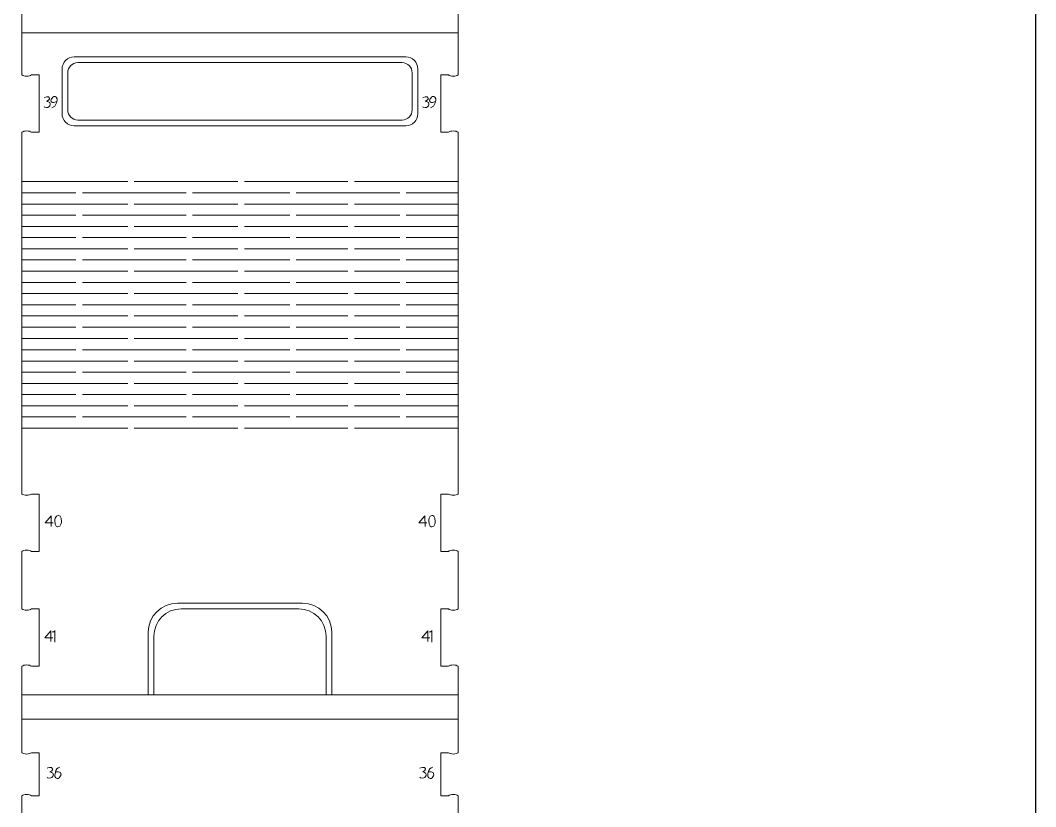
# Model space of a CAD drawing. Header units: centimetres. Extents: x -25 to 25, y -32.5 to 32.5.
# Drawn here: x 7.13 to 25, y -4.55 to 9.29 of the extents above; entities that cross this region are included whole.
import ezdxf

# ---------------------------------------------------------------- set-up
doc = ezdxf.new("R2010")
doc.units = ezdxf.units.CM
doc.header["$MEASUREMENT"] = 0
doc.layers.add('Capa 1', color=7, linetype='Continuous')

msp = doc.modelspace()

# ---------------------------------------------------------------- linework, layer by layer
at = {"layer": 'Capa 1', "color": 254}
msp.add_lwpolyline([(-25, -32.5), (25, -32.5), (25, 32.5), (-25, 32.5), (-25, -32.5)], close=True, dxfattribs=at)
at = {"layer": 'Capa 1', "color": 250, "lineweight": 20}
for points, knots in [([(14.83647, 9.82238), (14.83647, 9.82238), (14.83647, 9.07066), (14.83647, 9.07066), (14.83647, 9.07066), (14.83647, 9.07066), (7.16047, 9.07066), (7.16047, 9.07066), (7.16047, 9.07066), (7.16047, 9.07066), (7.16047, 9.82238), (7.16047, 9.82238)], [0, 0, 0, 0, 0.25, 0.25, 0.25, 0.25, 0.5, 0.5, 0.5, 0.5, 1, 1, 1, 1]), ([(8.14709, 7.53388), (8.14709, 7.53388), (13.84986, 7.53388), (13.84986, 7.53388), (13.84986, 7.53388), (13.9481, 7.53388), (14.02847, 7.61425), (14.02847, 7.7125), (14.02847, 7.7125), (14.02847, 7.7125), (14.02847, 8.36526), (14.02847, 8.36526), (14.02847, 8.36526), (14.02847, 8.4635), (13.9481, 8.54388), (13.84986, 8.54388), (13.84986, 8.54388), (13.84986, 8.54388), (8.14709, 8.54388), (8.14709, 8.54388), (8.14709, 8.54388), (8.04885, 8.54388), (7.96847, 8.4635), (7.96847, 8.36526), (7.96847, 8.36526), (7.96847, 8.36526), (7.96847, 7.7125), (7.96847, 7.7125), (7.96847, 7.7125), (7.96847, 7.61425), (8.04885, 7.53388), (8.14709, 7.53388)], [0, 0, 0, 0, 0.11111111, 0.11111111, 0.11111111, 0.11111111, 0.22222222, 0.22222222, 0.22222222, 0.22222222, 0.33333333, 0.33333333, 0.33333333, 0.33333333, 0.44444444, 0.44444444, 0.44444444, 0.44444444, 0.55555556, 0.55555556, 0.55555556, 0.55555556, 0.66666667, 0.66666667, 0.66666667, 0.66666667, 0.77777778, 0.77777778, 0.77777778, 0.77777778, 1, 1, 1, 1]), ([(7.3306, 7.31906), (7.3306, 7.31906), (7.46347, 7.31906), (7.46347, 7.31906), (7.46347, 7.31906), (7.46347, 7.31906), (7.46347, 8.32906), (7.46347, 8.32906), (7.46347, 8.32906), (7.46347, 8.32906), (7.3306, 8.32906), (7.3306, 8.32906)], [0, 0, 0, 0, 0.25, 0.25, 0.25, 0.25, 0.5, 0.5, 0.5, 0.5, 1, 1, 1, 1]), ([(14.66635, 8.32906), (14.66635, 8.32906), (14.53347, 8.32906), (14.53347, 8.32906), (14.53347, 8.32906), (14.53347, 8.32906), (14.53347, 7.31906), (14.53347, 7.31906), (14.53347, 7.31906), (14.53347, 7.31906), (14.66635, 7.31906), (14.66635, 7.31906)], [0, 0, 0, 0, 0.25, 0.25, 0.25, 0.25, 0.5, 0.5, 0.5, 0.5, 1, 1, 1, 1]), ([(7.16047, 0.95512), (7.16047, 0.95512), (7.16047, 2.1131), (7.16047, 2.1131), (7.16047, 2.1131), (7.16047, 2.1131), (7.16047, 7.31906), (7.16047, 7.31906)], [0, 0, 0, 0, 0.33333333, 0.33333333, 0.33333333, 0.33333333, 1, 1, 1, 1]), ([(14.83647, 7.31906), (14.83647, 7.31906), (14.83647, 2.1131), (14.83647, 2.1131), (14.83647, 2.1131), (14.83647, 2.1131), (14.83647, 0.95512), (14.83647, 0.95512)], [0, 0, 0, 0, 0.33333333, 0.33333333, 0.33333333, 0.33333333, 1, 1, 1, 1]), ([(7.3306, -0.05488), (7.3306, -0.05488), (7.46347, -0.05488), (7.46347, -0.05488), (7.46347, -0.05488), (7.46347, -0.05488), (7.46347, 0.95512), (7.46347, 0.95512), (7.46347, 0.95512), (7.46347, 0.95512), (7.3306, 0.95512), (7.3306, 0.95512)], [0, 0, 0, 0, 0.25, 0.25, 0.25, 0.25, 0.5, 0.5, 0.5, 0.5, 1, 1, 1, 1]), ([(14.66635, 0.95512), (14.66635, 0.95512), (14.53347, 0.95512), (14.53347, 0.95512), (14.53347, 0.95512), (14.53347, 0.95512), (14.53347, -0.05488), (14.53347, -0.05488), (14.53347, -0.05488), (14.53347, -0.05488), (14.66635, -0.05488), (14.66635, -0.05488)], [0, 0, 0, 0, 0.25, 0.25, 0.25, 0.25, 0.5, 0.5, 0.5, 0.5, 1, 1, 1, 1]), ([(7.3306, -2.07488), (7.3306, -2.07488), (7.46347, -2.07488), (7.46347, -2.07488), (7.46347, -2.07488), (7.46347, -2.07488), (7.46347, -1.06488), (7.46347, -1.06488), (7.46347, -1.06488), (7.46347, -1.06488), (7.3306, -1.06488), (7.3306, -1.06488)], [0, 0, 0, 0, 0.25, 0.25, 0.25, 0.25, 0.5, 0.5, 0.5, 0.5, 1, 1, 1, 1]), ([(9.48347, -2.57988), (9.48347, -2.57988), (9.48347, -1.54658), (9.48347, -1.54658), (9.48347, -1.54658), (9.48347, -1.28163), (9.70023, -1.06488), (9.96517, -1.06488), (9.96517, -1.06488), (9.96517, -1.06488), (12.03177, -1.06488), (12.03177, -1.06488), (12.03177, -1.06488), (12.29672, -1.06488), (12.51347, -1.28163), (12.51347, -1.54658), (12.51347, -1.54658), (12.51347, -1.54658), (12.51347, -2.57988), (12.51347, -2.57988)], [0, 0, 0, 0, 0.16666667, 0.16666667, 0.16666667, 0.16666667, 0.33333333, 0.33333333, 0.33333333, 0.33333333, 0.5, 0.5, 0.5, 0.5, 0.66666667, 0.66666667, 0.66666667, 0.66666667, 1, 1, 1, 1]), ([(14.66635, -1.06488), (14.66635, -1.06488), (14.53347, -1.06488), (14.53347, -1.06488), (14.53347, -1.06488), (14.53347, -1.06488), (14.53347, -2.07488), (14.53347, -2.07488), (14.53347, -2.07488), (14.53347, -2.07488), (14.66635, -2.07488), (14.66635, -2.07488)], [0, 0, 0, 0, 0.25, 0.25, 0.25, 0.25, 0.5, 0.5, 0.5, 0.5, 1, 1, 1, 1]), ([(14.83647, -2.07488), (14.83647, -2.07488), (14.83647, -2.57988), (14.83647, -2.57988), (14.83647, -2.57988), (14.83647, -2.57988), (7.16047, -2.57988), (7.16047, -2.57988), (7.16047, -2.57988), (7.16047, -2.57988), (7.16047, -2.07488), (7.16047, -2.07488)], [0, 0, 0, 0, 0.25, 0.25, 0.25, 0.25, 0.5, 0.5, 0.5, 0.5, 1, 1, 1, 1]), ([(7.3306, -4.35318), (7.3306, -4.35318), (7.46347, -4.35318), (7.46347, -4.35318), (7.46347, -4.35318), (7.46347, -4.35318), (7.46347, -3.59568), (7.46347, -3.59568), (7.46347, -3.59568), (7.46347, -3.59568), (7.3306, -3.59568), (7.3306, -3.59568)], [0, 0, 0, 0, 0.25, 0.25, 0.25, 0.25, 0.5, 0.5, 0.5, 0.5, 1, 1, 1, 1]), ([(14.66635, -3.59568), (14.66635, -3.59568), (14.53347, -3.59568), (14.53347, -3.59568), (14.53347, -3.59568), (14.53347, -3.59568), (14.53347, -4.35318), (14.53347, -4.35318), (14.53347, -4.35318), (14.53347, -4.35318), (14.66635, -4.35318), (14.66635, -4.35318)], [0, 0, 0, 0, 0.25, 0.25, 0.25, 0.25, 0.5, 0.5, 0.5, 0.5, 1, 1, 1, 1]), ([(14.83647, -4.35318), (14.83647, -5.24684), (14.83647, -4.57063), (14.83647, -5.36318), (14.83647, -5.36318), (14.83647, -5.36318), (7.16047, -5.36318), (7.16047, -5.36318), (7.16047, -5.36318), (7.16047, -4.57063), (7.16047, -5.24684), (7.16047, -4.35318)], [0, 0, 0, 0, 0.25, 0.25, 0.25, 0.25, 0.5, 0.5, 0.5, 0.5, 1, 1, 1, 1])]:
    msp.add_open_spline(points, degree=3, knots=knots, dxfattribs=at)
for points in [[(7.16047, 8.32906), (7.16047, 8.32906), (7.16047, 9.07066), (7.16047, 9.07066)], [(14.83647, 9.07066), (14.83647, 9.07066), (14.83647, 8.32906), (14.83647, 8.32906)], [(7.16047, -1.06488), (7.16047, -1.06488), (7.16047, -0.05488), (7.16047, -0.05488)], [(14.83647, -0.05488), (14.83647, -0.05488), (14.83647, -1.06488), (14.83647, -1.06488)], [(7.16047, -3.59568), (7.16047, -3.59568), (7.16047, -2.57988), (7.16047, -2.57988)], [(14.83647, -2.57988), (14.83647, -2.57988), (14.83647, -3.59568), (14.83647, -3.59568)]]:
    msp.add_open_spline(points, degree=3, dxfattribs=at)
at = {"layer": 'Capa 1', "color": 240, "lineweight": 20}
for points, knots in [([(8.08182, 7.43288), (8.08182, 7.43288), (13.91513, 7.43288), (13.91513, 7.43288), (13.91513, 7.43288), (14.03303, 7.43288), (14.12947, 7.52932), (14.12947, 7.64722), (14.12947, 7.64722), (14.12947, 7.64722), (14.12947, 8.43054), (14.12947, 8.43054), (14.12947, 8.43054), (14.12947, 8.54843), (14.03303, 8.64488), (13.91513, 8.64488), (13.91513, 8.64488), (13.91513, 8.64488), (8.08182, 8.64488), (8.08182, 8.64488), (8.08182, 8.64488), (7.96392, 8.64488), (7.86747, 8.54843), (7.86747, 8.43054), (7.86747, 8.43054), (7.86747, 8.43054), (7.86747, 7.64722), (7.86747, 7.64722), (7.86747, 7.64722), (7.86747, 7.52932), (7.96392, 7.43288), (8.08182, 7.43288)], [0, 0, 0, 0, 0.11111111, 0.11111111, 0.11111111, 0.11111111, 0.22222222, 0.22222222, 0.22222222, 0.22222222, 0.33333333, 0.33333333, 0.33333333, 0.33333333, 0.44444444, 0.44444444, 0.44444444, 0.44444444, 0.55555556, 0.55555556, 0.55555556, 0.55555556, 0.66666667, 0.66666667, 0.66666667, 0.66666667, 0.77777778, 0.77777778, 0.77777778, 0.77777778, 1, 1, 1, 1]), ([(9.38247, -2.57988), (9.38247, -2.57988), (9.38247, -1.4777), (9.38247, -1.4777), (9.38247, -1.4777), (9.38247, -1.19509), (9.61368, -0.96388), (9.89629, -0.96388), (9.89629, -0.96388), (9.89629, -0.96388), (12.10066, -0.96388), (12.10066, -0.96388), (12.10066, -0.96388), (12.38327, -0.96388), (12.61447, -1.19509), (12.61447, -1.4777), (12.61447, -1.4777), (12.61447, -1.4777), (12.61447, -2.57988), (12.61447, -2.57988)], [0, 0, 0, 0, 0.16666667, 0.16666667, 0.16666667, 0.16666667, 0.33333333, 0.33333333, 0.33333333, 0.33333333, 0.5, 0.5, 0.5, 0.5, 0.66666667, 0.66666667, 0.66666667, 0.66666667, 1, 1, 1, 1])]:
    msp.add_open_spline(points, degree=3, knots=knots, dxfattribs=at)
at = {"layer": 'Capa 1', "color": 250, "lineweight": 18}
for points in [[(7.3306, 8.32906), (7.31264, 8.31507), (7.28125, 8.3058), (7.24554, 8.3058), (7.24554, 8.3058), (7.20982, 8.3058), (7.17843, 8.31507), (7.16047, 8.32906)], [(14.83647, 8.32906), (14.81852, 8.31507), (14.78713, 8.3058), (14.75141, 8.3058), (14.75141, 8.3058), (14.7157, 8.3058), (14.68431, 8.31507), (14.66635, 8.32906)], [(7.3306, 7.31906), (7.31264, 7.33305), (7.28125, 7.34232), (7.24554, 7.34232), (7.24554, 7.34232), (7.20982, 7.34232), (7.17843, 7.33305), (7.16047, 7.31906)], [(14.83647, 7.31906), (14.81852, 7.33305), (14.78713, 7.34232), (14.75141, 7.34232), (14.75141, 7.34232), (14.7157, 7.34232), (14.68431, 7.33305), (14.66635, 7.31906)], [(7.3306, 0.95512), (7.31264, 0.94113), (7.28125, 0.93186), (7.24554, 0.93186), (7.24554, 0.93186), (7.20982, 0.93186), (7.17843, 0.94113), (7.16047, 0.95512)], [(14.83647, 0.95512), (14.81852, 0.94113), (14.78713, 0.93186), (14.75141, 0.93186), (14.75141, 0.93186), (14.7157, 0.93186), (14.68431, 0.94113), (14.66635, 0.95512)], [(7.3306, -0.05488), (7.31264, -0.04089), (7.28125, -0.03162), (7.24554, -0.03162), (7.24554, -0.03162), (7.20982, -0.03162), (7.17843, -0.04089), (7.16047, -0.05488)], [(14.83647, -0.05488), (14.81852, -0.04089), (14.78713, -0.03162), (14.75141, -0.03162), (14.75141, -0.03162), (14.7157, -0.03162), (14.68431, -0.04089), (14.66635, -0.05488)], [(7.3306, -1.06488), (7.31264, -1.07887), (7.28125, -1.08814), (7.24554, -1.08814), (7.24554, -1.08814), (7.20982, -1.08814), (7.17843, -1.07887), (7.16047, -1.06488)], [(14.83647, -1.06488), (14.81852, -1.07887), (14.78713, -1.08814), (14.75141, -1.08814), (14.75141, -1.08814), (14.7157, -1.08814), (14.68431, -1.07887), (14.66635, -1.06488)], [(7.3306, -2.07488), (7.31264, -2.06089), (7.28125, -2.05162), (7.24554, -2.05162), (7.24554, -2.05162), (7.20982, -2.05162), (7.17843, -2.06089), (7.16047, -2.07488)], [(14.83647, -2.07488), (14.81852, -2.06089), (14.78713, -2.05162), (14.75141, -2.05162), (14.75141, -2.05162), (14.7157, -2.05162), (14.68431, -2.06089), (14.66635, -2.07488)], [(7.16047, -3.59568), (7.17843, -3.60966), (7.20982, -3.61894), (7.24554, -3.61894), (7.24554, -3.61894), (7.28125, -3.61894), (7.31264, -3.60966), (7.3306, -3.59568)], [(14.66635, -3.59568), (14.68431, -3.60966), (14.7157, -3.61894), (14.75141, -3.61894), (14.75141, -3.61894), (14.78713, -3.61894), (14.81852, -3.60966), (14.83647, -3.59568)], [(7.16047, -4.35318), (7.17843, -4.33919), (7.20982, -4.32992), (7.24554, -4.32992), (7.24554, -4.32992), (7.28125, -4.32992), (7.31264, -4.33919), (7.3306, -4.35318)], [(14.66635, -4.35318), (14.68431, -4.33919), (14.7157, -4.32992), (14.75141, -4.32992), (14.75141, -4.32992), (14.78713, -4.32992), (14.81852, -4.33919), (14.83647, -4.35318)]]:
    msp.add_open_spline(points, degree=3, knots=[0, 0, 0, 0, 0.33333333, 0.33333333, 0.33333333, 0.33333333, 1, 1, 1, 1], dxfattribs=at)
at = {"layer": 'Capa 1', "color": 22, "lineweight": 5}
for points, knots in [([(7.55078, 7.76969), (7.55078, 7.76969), (7.55801, 7.75121), (7.59406, 7.75241), (7.59406, 7.75241), (7.61277, 7.75303), (7.62617, 7.75972), (7.63589, 7.76737), (7.63589, 7.76737), (7.65959, 7.78607), (7.66081, 7.81511), (7.66081, 7.81511), (7.66081, 7.81511), (7.65959, 7.85682), (7.59837, 7.86486), (7.59837, 7.86486), (7.59837, 7.86486), (7.65833, 7.88715), (7.64596, 7.91928), (7.64596, 7.91928), (7.64596, 7.91928), (7.63732, 7.96871), (7.55078, 7.92672), (7.55078, 7.92672)], [0, 0, 0, 0, 0.14285714, 0.14285714, 0.14285714, 0.14285714, 0.28571429, 0.28571429, 0.28571429, 0.28571429, 0.42857143, 0.42857143, 0.42857143, 0.42857143, 0.57142857, 0.57142857, 0.57142857, 0.57142857, 0.71428571, 0.71428571, 0.71428571, 0.71428571, 1, 1, 1, 1]), ([(7.77826, 7.86375), (7.77826, 7.86375), (7.66359, 7.79896), (7.67181, 7.88742), (7.67181, 7.88742), (7.67181, 7.88742), (7.73149, 8.00705), (7.78314, 7.90934), (7.78314, 7.90934), (7.78314, 7.90934), (7.78267, 7.76421), (7.68807, 7.74796)], [0, 0, 0, 0, 0.25, 0.25, 0.25, 0.25, 0.5, 0.5, 0.5, 0.5, 1, 1, 1, 1]), ([(14.2138, 7.76969), (14.2138, 7.76969), (14.22103, 7.75121), (14.25708, 7.75241), (14.25708, 7.75241), (14.27579, 7.75303), (14.28919, 7.75972), (14.29891, 7.76737), (14.29891, 7.76737), (14.32261, 7.78607), (14.32383, 7.81511), (14.32383, 7.81511), (14.32383, 7.81511), (14.32261, 7.85682), (14.26139, 7.86486), (14.26139, 7.86486), (14.26139, 7.86486), (14.32135, 7.88715), (14.30898, 7.91928), (14.30898, 7.91928), (14.30898, 7.91928), (14.30034, 7.96871), (14.2138, 7.92672), (14.2138, 7.92672)], [0, 0, 0, 0, 0.14285714, 0.14285714, 0.14285714, 0.14285714, 0.28571429, 0.28571429, 0.28571429, 0.28571429, 0.42857143, 0.42857143, 0.42857143, 0.42857143, 0.57142857, 0.57142857, 0.57142857, 0.57142857, 0.71428571, 0.71428571, 0.71428571, 0.71428571, 1, 1, 1, 1]), ([(14.44128, 7.86375), (14.44128, 7.86375), (14.32661, 7.79896), (14.33483, 7.88742), (14.33483, 7.88742), (14.33483, 7.88742), (14.39451, 8.00705), (14.44616, 7.90934), (14.44616, 7.90934), (14.44616, 7.90934), (14.44569, 7.76421), (14.35109, 7.74796)], [0, 0, 0, 0, 0.25, 0.25, 0.25, 0.25, 0.5, 0.5, 0.5, 0.5, 1, 1, 1, 1]), ([(7.71028, 0.44758), (7.71028, 0.44758), (7.57062, 0.44758), (7.57062, 0.44758), (7.57062, 0.44758), (7.57062, 0.44758), (7.67567, 0.57119), (7.67567, 0.57119), (7.67567, 0.57119), (7.67567, 0.57119), (7.67688, 0.38328), (7.67688, 0.38328)], [0, 0, 0, 0, 0.25, 0.25, 0.25, 0.25, 0.5, 0.5, 0.5, 0.5, 1, 1, 1, 1]), ([(7.79533, 0.37936), (7.79533, 0.37936), (7.73571, 0.37167), (7.74172, 0.48857), (7.74172, 0.48857), (7.74172, 0.48857), (7.74172, 0.57763), (7.80265, 0.57533)], [0, 0, 0, 0, 0.33333333, 0.33333333, 0.33333333, 0.33333333, 1, 1, 1, 1]), ([(7.80265, 0.57514), (7.80265, 0.57514), (7.86232, 0.58279), (7.85633, 0.46595), (7.85633, 0.46595), (7.85633, 0.46595), (7.85629, 0.3769), (7.79533, 0.37914)], [0, 0, 0, 0, 0.33333333, 0.33333333, 0.33333333, 0.33333333, 1, 1, 1, 1]), ([(14.28802, 0.44758), (14.28802, 0.44758), (14.14836, 0.44758), (14.14836, 0.44758), (14.14836, 0.44758), (14.14836, 0.44758), (14.25341, 0.57119), (14.25341, 0.57119), (14.25341, 0.57119), (14.25341, 0.57119), (14.25462, 0.38328), (14.25462, 0.38328)], [0, 0, 0, 0, 0.25, 0.25, 0.25, 0.25, 0.5, 0.5, 0.5, 0.5, 1, 1, 1, 1]), ([(14.37307, 0.37936), (14.37307, 0.37936), (14.31345, 0.37167), (14.31946, 0.48857), (14.31946, 0.48857), (14.31946, 0.48857), (14.31946, 0.57763), (14.38039, 0.57533)], [0, 0, 0, 0, 0.33333333, 0.33333333, 0.33333333, 0.33333333, 1, 1, 1, 1]), ([(14.38039, 0.57514), (14.38039, 0.57514), (14.44006, 0.58279), (14.43407, 0.46595), (14.43407, 0.46595), (14.43407, 0.46595), (14.43403, 0.3769), (14.37307, 0.37914)], [0, 0, 0, 0, 0.33333333, 0.33333333, 0.33333333, 0.33333333, 1, 1, 1, 1]), ([(7.70487, -1.57771), (7.70487, -1.57771), (7.56521, -1.57771), (7.56521, -1.57771), (7.56521, -1.57771), (7.56521, -1.57771), (7.67026, -1.4541), (7.67026, -1.4541), (7.67026, -1.4541), (7.67026, -1.4541), (7.67147, -1.64201), (7.67147, -1.64201)], [0, 0, 0, 0, 0.25, 0.25, 0.25, 0.25, 0.5, 0.5, 0.5, 0.5, 1, 1, 1, 1]), ([(14.33712, -1.57771), (14.33712, -1.57771), (14.19746, -1.57771), (14.19746, -1.57771), (14.19746, -1.57771), (14.19746, -1.57771), (14.30251, -1.4541), (14.30251, -1.4541), (14.30251, -1.4541), (14.30251, -1.4541), (14.30372, -1.64201), (14.30372, -1.64201)], [0, 0, 0, 0, 0.25, 0.25, 0.25, 0.25, 0.5, 0.5, 0.5, 0.5, 1, 1, 1, 1]), ([(7.60469, -4.0274), (7.60469, -4.0274), (7.61192, -4.04588), (7.64797, -4.04468), (7.64797, -4.04468), (7.66668, -4.04406), (7.68008, -4.03737), (7.6898, -4.02972), (7.6898, -4.02972), (7.7135, -4.01102), (7.71472, -3.98198), (7.71472, -3.98198), (7.71472, -3.98198), (7.7135, -3.94027), (7.65228, -3.93223), (7.65228, -3.93223), (7.65228, -3.93223), (7.71224, -3.90994), (7.69987, -3.87781), (7.69987, -3.87781), (7.69987, -3.87781), (7.69123, -3.82838), (7.60469, -3.87037), (7.60469, -3.87037)], [0, 0, 0, 0, 0.14285714, 0.14285714, 0.14285714, 0.14285714, 0.28571429, 0.28571429, 0.28571429, 0.28571429, 0.42857143, 0.42857143, 0.42857143, 0.42857143, 0.57142857, 0.57142857, 0.57142857, 0.57142857, 0.71428571, 0.71428571, 0.71428571, 0.71428571, 1, 1, 1, 1]), ([(7.75195, -3.93912), (7.75195, -3.93912), (7.85579, -3.89857), (7.85084, -3.98723), (7.85084, -3.98723), (7.85084, -3.98723), (7.79565, -4.109), (7.74039, -4.01331), (7.74039, -4.01331), (7.74039, -4.01331), (7.73545, -3.86824), (7.82936, -3.84848)], [0, 0, 0, 0, 0.25, 0.25, 0.25, 0.25, 0.5, 0.5, 0.5, 0.5, 1, 1, 1, 1]), ([(14.16591, -4.0274), (14.16591, -4.0274), (14.17314, -4.04588), (14.20919, -4.04468), (14.20919, -4.04468), (14.2279, -4.04406), (14.2413, -4.03737), (14.25102, -4.02972), (14.25102, -4.02972), (14.27472, -4.01102), (14.27594, -3.98198), (14.27594, -3.98198), (14.27594, -3.98198), (14.27472, -3.94027), (14.2135, -3.93223), (14.2135, -3.93223), (14.2135, -3.93223), (14.27346, -3.90994), (14.26109, -3.87781), (14.26109, -3.87781), (14.26109, -3.87781), (14.25245, -3.82838), (14.16591, -3.87037), (14.16591, -3.87037)], [0, 0, 0, 0, 0.14285714, 0.14285714, 0.14285714, 0.14285714, 0.28571429, 0.28571429, 0.28571429, 0.28571429, 0.42857143, 0.42857143, 0.42857143, 0.42857143, 0.57142857, 0.57142857, 0.57142857, 0.57142857, 0.71428571, 0.71428571, 0.71428571, 0.71428571, 1, 1, 1, 1]), ([(14.31317, -3.93912), (14.31317, -3.93912), (14.41701, -3.89857), (14.41206, -3.98723), (14.41206, -3.98723), (14.41206, -3.98723), (14.35687, -4.109), (14.30161, -4.01331), (14.30161, -4.01331), (14.30161, -4.01331), (14.29667, -3.86824), (14.39058, -3.84848)], [0, 0, 0, 0, 0.25, 0.25, 0.25, 0.25, 0.5, 0.5, 0.5, 0.5, 1, 1, 1, 1])]:
    msp.add_open_spline(points, degree=3, knots=knots, dxfattribs=at)
at = {"layer": 'Capa 1', "color": 250, "lineweight": 9}
for points in [[(7.16051, 6.45041), (7.16051, 6.45041), (9.02399, 6.45041), (9.02399, 6.45041)], [(9.13793, 6.45041), (9.13793, 6.45041), (10.96147, 6.45041), (10.96147, 6.45041)], [(11.07545, 6.45041), (11.07545, 6.45041), (12.89896, 6.45041), (12.89896, 6.45041)], [(13.01294, 6.45041), (13.01294, 6.45041), (14.83648, 6.45041), (14.83648, 6.45041)], [(7.16047, 6.25347), (7.16047, 6.25347), (8.11219, 6.25347), (8.11219, 6.25347)], [(8.22617, 6.25347), (8.22617, 6.25347), (10.04972, 6.25347), (10.04972, 6.25347)], [(10.16367, 6.25347), (10.16367, 6.25347), (11.87322, 6.25347), (11.87322, 6.25347)], [(11.98721, 6.25347), (11.98721, 6.25347), (13.81075, 6.25347), (13.81075, 6.25347)], [(13.92471, 6.25347), (13.92471, 6.25347), (14.83648, 6.25347), (14.83648, 6.25347)], [(7.16051, 6.05652), (7.16051, 6.05652), (9.02399, 6.05652), (9.02399, 6.05652)], [(9.13793, 6.05652), (9.13793, 6.05652), (10.96147, 6.05652), (10.96147, 6.05652)], [(11.07545, 6.05652), (11.07545, 6.05652), (12.89896, 6.05652), (12.89896, 6.05652)], [(13.01294, 6.05652), (13.01294, 6.05652), (14.83648, 6.05652), (14.83648, 6.05652)], [(7.16047, 5.85965), (7.16047, 5.85965), (8.11219, 5.85965), (8.11219, 5.85965)], [(8.22617, 5.85965), (8.22617, 5.85965), (10.04972, 5.85965), (10.04972, 5.85965)], [(10.16367, 5.85965), (10.16367, 5.85965), (11.87322, 5.85965), (11.87322, 5.85965)], [(11.98721, 5.85965), (11.98721, 5.85965), (13.81075, 5.85965), (13.81075, 5.85965)], [(13.92471, 5.85965), (13.92471, 5.85965), (14.83648, 5.85965), (14.83648, 5.85965)], [(7.16051, 5.66271), (7.16051, 5.66271), (9.02399, 5.66271), (9.02399, 5.66271)], [(9.13793, 5.66271), (9.13793, 5.66271), (10.96147, 5.66271), (10.96147, 5.66271)], [(11.07545, 5.66271), (11.07545, 5.66271), (12.89896, 5.66271), (12.89896, 5.66271)], [(13.01294, 5.66271), (13.01294, 5.66271), (14.83648, 5.66271), (14.83648, 5.66271)], [(7.16047, 5.46577), (7.16047, 5.46577), (8.11219, 5.46577), (8.11219, 5.46577)], [(8.22617, 5.46577), (8.22617, 5.46577), (10.04972, 5.46577), (10.04972, 5.46577)], [(10.16367, 5.46577), (10.16367, 5.46577), (11.87322, 5.46577), (11.87322, 5.46577)], [(11.98721, 5.46577), (11.98721, 5.46577), (13.81075, 5.46577), (13.81075, 5.46577)], [(13.92471, 5.46577), (13.92471, 5.46577), (14.83648, 5.46577), (14.83648, 5.46577)], [(7.16051, 5.26889), (7.16051, 5.26889), (9.02399, 5.26889), (9.02399, 5.26889)], [(9.13793, 5.26889), (9.13793, 5.26889), (10.96147, 5.26889), (10.96147, 5.26889)], [(11.07545, 5.26889), (11.07545, 5.26889), (12.89896, 5.26889), (12.89896, 5.26889)], [(13.01294, 5.26889), (13.01294, 5.26889), (14.83648, 5.26889), (14.83648, 5.26889)], [(7.16047, 5.07195), (7.16047, 5.07195), (8.11219, 5.07195), (8.11219, 5.07195)], [(8.22617, 5.07195), (8.22617, 5.07195), (10.04972, 5.07195), (10.04972, 5.07195)], [(10.16367, 5.07195), (10.16367, 5.07195), (11.87322, 5.07195), (11.87322, 5.07195)], [(11.98721, 5.07195), (11.98721, 5.07195), (13.81075, 5.07195), (13.81075, 5.07195)], [(13.92471, 5.07195), (13.92471, 5.07195), (14.83648, 5.07195), (14.83648, 5.07195)], [(7.16051, 4.87501), (7.16051, 4.87501), (9.02399, 4.87501), (9.02399, 4.87501)], [(9.13793, 4.87501), (9.13793, 4.87501), (10.96147, 4.87501), (10.96147, 4.87501)], [(11.07545, 4.87501), (11.07545, 4.87501), (12.89896, 4.87501), (12.89896, 4.87501)], [(13.01294, 4.87501), (13.01294, 4.87501), (14.83648, 4.87501), (14.83648, 4.87501)], [(7.16047, 4.6781), (7.16047, 4.6781), (8.11219, 4.6781), (8.11219, 4.6781)], [(8.22617, 4.6781), (8.22617, 4.6781), (10.04972, 4.6781), (10.04972, 4.6781)], [(10.16367, 4.6781), (10.16367, 4.6781), (11.87322, 4.6781), (11.87322, 4.6781)], [(11.98721, 4.6781), (11.98721, 4.6781), (13.81075, 4.6781), (13.81075, 4.6781)], [(13.92471, 4.6781), (13.92471, 4.6781), (14.83648, 4.6781), (14.83648, 4.6781)], [(7.16051, 4.48119), (7.16051, 4.48119), (9.02399, 4.48119), (9.02399, 4.48119)], [(9.13793, 4.48119), (9.13793, 4.48119), (10.96147, 4.48119), (10.96147, 4.48119)], [(11.07545, 4.48119), (11.07545, 4.48119), (12.89896, 4.48119), (12.89896, 4.48119)], [(13.01294, 4.48119), (13.01294, 4.48119), (14.83648, 4.48119), (14.83648, 4.48119)], [(7.16047, 4.28425), (7.16047, 4.28425), (8.11219, 4.28425), (8.11219, 4.28425)], [(8.22617, 4.28425), (8.22617, 4.28425), (10.04972, 4.28425), (10.04972, 4.28425)], [(10.16367, 4.28425), (10.16367, 4.28425), (11.87322, 4.28425), (11.87322, 4.28425)], [(11.98721, 4.28425), (11.98721, 4.28425), (13.81075, 4.28425), (13.81075, 4.28425)], [(13.92471, 4.28425), (13.92471, 4.28425), (14.83648, 4.28425), (14.83648, 4.28425)], [(7.16051, 4.08734), (7.16051, 4.08734), (9.02399, 4.08734), (9.02399, 4.08734)], [(9.13793, 4.08734), (9.13793, 4.08734), (10.96147, 4.08734), (10.96147, 4.08734)], [(11.07545, 4.08734), (11.07545, 4.08734), (12.89896, 4.08734), (12.89896, 4.08734)], [(13.01294, 4.08734), (13.01294, 4.08734), (14.83648, 4.08734), (14.83648, 4.08734)], [(7.16047, 3.89043), (7.16047, 3.89043), (8.11219, 3.89043), (8.11219, 3.89043)], [(8.22617, 3.89043), (8.22617, 3.89043), (10.04972, 3.89043), (10.04972, 3.89043)], [(10.16367, 3.89043), (10.16367, 3.89043), (11.87322, 3.89043), (11.87322, 3.89043)], [(11.98721, 3.89043), (11.98721, 3.89043), (13.81075, 3.89043), (13.81075, 3.89043)], [(13.92471, 3.89043), (13.92471, 3.89043), (14.83648, 3.89043), (14.83648, 3.89043)], [(7.16051, 3.69352), (7.16051, 3.69352), (9.02399, 3.69352), (9.02399, 3.69352)], [(9.13793, 3.69352), (9.13793, 3.69352), (10.96147, 3.69352), (10.96147, 3.69352)], [(11.07545, 3.69352), (11.07545, 3.69352), (12.89896, 3.69352), (12.89896, 3.69352)], [(13.01294, 3.69352), (13.01294, 3.69352), (14.83648, 3.69352), (14.83648, 3.69352)], [(7.16051, 3.49152), (7.16051, 3.49152), (8.11223, 3.49152), (8.11223, 3.49152)], [(8.22621, 3.49152), (8.22621, 3.49152), (10.04976, 3.49152), (10.04976, 3.49152)], [(10.16371, 3.49152), (10.16371, 3.49152), (11.87326, 3.49152), (11.87326, 3.49152)], [(11.98725, 3.49152), (11.98725, 3.49152), (13.81079, 3.49152), (13.81079, 3.49152)], [(13.92475, 3.49152), (13.92475, 3.49152), (14.83652, 3.49152), (14.83652, 3.49152)], [(7.16055, 3.29459), (7.16055, 3.29459), (9.02403, 3.29459), (9.02403, 3.29459)], [(9.13797, 3.29459), (9.13797, 3.29459), (10.96151, 3.29459), (10.96151, 3.29459)], [(11.07549, 3.29459), (11.07549, 3.29459), (12.899, 3.29459), (12.899, 3.29459)], [(13.01298, 3.29459), (13.01298, 3.29459), (14.83652, 3.29459), (14.83652, 3.29459)], [(7.16051, 3.09768), (7.16051, 3.09768), (8.11223, 3.09768), (8.11223, 3.09768)], [(8.22621, 3.09768), (8.22621, 3.09768), (10.04976, 3.09768), (10.04976, 3.09768)], [(10.16371, 3.09768), (10.16371, 3.09768), (11.87326, 3.09768), (11.87326, 3.09768)], [(11.98725, 3.09768), (11.98725, 3.09768), (13.81079, 3.09768), (13.81079, 3.09768)], [(13.92475, 3.09768), (13.92475, 3.09768), (14.83652, 3.09768), (14.83652, 3.09768)], [(7.16055, 2.90077), (7.16055, 2.90077), (9.02403, 2.90077), (9.02403, 2.90077)], [(9.13797, 2.90077), (9.13797, 2.90077), (10.96151, 2.90077), (10.96151, 2.90077)], [(11.07549, 2.90077), (11.07549, 2.90077), (12.899, 2.90077), (12.899, 2.90077)], [(13.01298, 2.90077), (13.01298, 2.90077), (14.83652, 2.90077), (14.83652, 2.90077)], [(7.16051, 2.70383), (7.16051, 2.70383), (8.11223, 2.70383), (8.11223, 2.70383)], [(8.22621, 2.70383), (8.22621, 2.70383), (10.04976, 2.70383), (10.04976, 2.70383)], [(10.16371, 2.70383), (10.16371, 2.70383), (11.87326, 2.70383), (11.87326, 2.70383)], [(11.98725, 2.70383), (11.98725, 2.70383), (13.81079, 2.70383), (13.81079, 2.70383)], [(13.92475, 2.70383), (13.92475, 2.70383), (14.83652, 2.70383), (14.83652, 2.70383)], [(7.16055, 2.50692), (7.16055, 2.50692), (9.02403, 2.50692), (9.02403, 2.50692)], [(9.13797, 2.50692), (9.13797, 2.50692), (10.96151, 2.50692), (10.96151, 2.50692)], [(11.07549, 2.50692), (11.07549, 2.50692), (12.899, 2.50692), (12.899, 2.50692)], [(13.01298, 2.50692), (13.01298, 2.50692), (14.83652, 2.50692), (14.83652, 2.50692)], [(7.16051, 2.31001), (7.16051, 2.31001), (8.11223, 2.31001), (8.11223, 2.31001)], [(8.22621, 2.31001), (8.22621, 2.31001), (10.04976, 2.31001), (10.04976, 2.31001)], [(10.16371, 2.31001), (10.16371, 2.31001), (11.87326, 2.31001), (11.87326, 2.31001)], [(11.98725, 2.31001), (11.98725, 2.31001), (13.81079, 2.31001), (13.81079, 2.31001)], [(13.92475, 2.31001), (13.92475, 2.31001), (14.83652, 2.31001), (14.83652, 2.31001)], [(7.16055, 2.1131), (7.16055, 2.1131), (9.02403, 2.1131), (9.02403, 2.1131)], [(9.13797, 2.1131), (9.13797, 2.1131), (10.96151, 2.1131), (10.96151, 2.1131)], [(11.07549, 2.1131), (11.07549, 2.1131), (12.899, 2.1131), (12.899, 2.1131)], [(13.01298, 2.1131), (13.01298, 2.1131), (14.83652, 2.1131), (14.83652, 2.1131)]]:
    msp.add_open_spline(points, degree=3, dxfattribs=at)
at = {"layer": 'Capa 1', "color": 22, "lineweight": 5}
for points in [[(7.7, -1.47272), (7.7, -1.47272), (7.74041, -1.47107), (7.74205, -1.4433)], [(7.74205, -1.4433), (7.74205, -1.4433), (7.74205, -1.65281), (7.74205, -1.65281)], [(14.33225, -1.47272), (14.33225, -1.47272), (14.37266, -1.47107), (14.3743, -1.4433)], [(14.3743, -1.4433), (14.3743, -1.4433), (14.3743, -1.65281), (14.3743, -1.65281)]]:
    msp.add_open_spline(points, degree=3, dxfattribs=at)
at = {"layer": 'Capa 1', "color": 240, "lineweight": 20}
msp.add_open_spline([(7.16047, -3.00744), (7.16047, -3.00744), (14.83647, -3.00744), (14.83647, -3.00744)], degree=3, dxfattribs=at)

doc.saveas('drawing.dxf')
